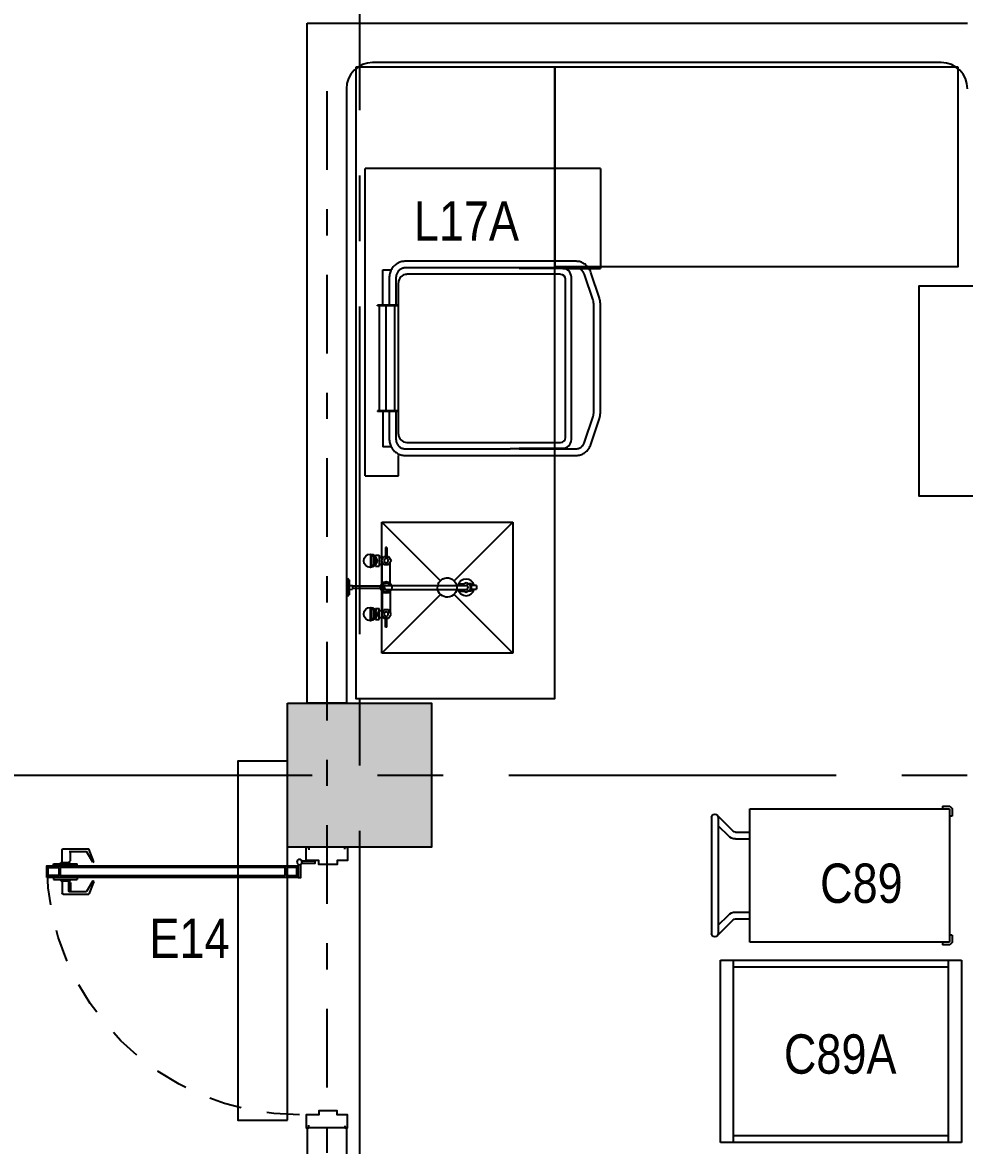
# Model space of a CAD drawing. Extents: x -28 to 149, y -33 to 76.
# Drawn here: x 14.714 to 18.309, y 23.712 to 27.997 of the extents above; entities that cross this region are included whole.
import ezdxf

# ---------------------------------------------------------------- set-up
doc = ezdxf.new("R2010")
doc.units = 0
for name, pattern in [('CENTER', [2, 1.25, -0.25, 0.25, -0.25]), ('DASHDOT', [1, 0.5, -0.25, 0, -0.25]), ('DASHDOT2', [12.7, 6.35, -3.175, 0, -3.175]), ('HIDDEN2', [0.1875, 0.125, -0.0625])]:
    doc.linetypes.add(name, pattern=pattern)
for name, color, linetype in [('arq-columnas', 5, 'Continuous'), ('arq-ejes', 1, 'DASHDOT2'), ('arq-ejes-principales', 1, 'CENTER'), ('arq-equipamiento', 1, 'Continuous'), ('arq-hatch', 252, 'Continuous'), ('arq-mobiliario', 1, 'Continuous'), ('arq-mobiliario sanitario', 1, 'Continuous'), ('arq-paredes-liv', 3, 'Continuous'), ('arq-puertas', 2, 'Continuous'), ('arq-text-equipamiento', 2, 'Continuous'), ('arq-ventanas', 2, 'Continuous')]:
    doc.layers.add(name, color=color, linetype=linetype)
doc.layers.add('mv', color=191, linetype='Continuous', plot=False)
doc.styles.add('dape 2', font='ARIALN.TTF', dxfattribs={"height": 2.5})

# ---------------------------------------------------------------- blocks, each defined once
blk = doc.blocks.new('LAV03')
for p, q in [((0.2839, 0.6291, 0), (0.2172, 0.6291, 0)), ((0.2172, 0.6291, 0), (0.222, 0.6243, 0)), ((0.2791, 0.6243, 0), (0.222, 0.6243, 0)), ((0.2347, 0.6291, 0), (0.2347, 0.6291, 0)), ((0.2395, 0.6243, 0), (0.2429, 0.6214, 0)), ((0.2429, 0.6214, 0), (0.2434, 0.6118, 0)), ((0.2577, 0.6118, 0), (0.2434, 0.6118, 0)), ((0.2457, 0.4926, 0), (0.2457, 0.6118, 0)), ((0.2554, 0.4926, 0), (0.2554, 0.6118, 0)), ((0.2582, 0.6214, 0), (0.2577, 0.6118, 0)), ((0.2582, 0.6214, 0), (0.2617, 0.6243, 0)), ((0.2791, 0.6243, 0), (0.2839, 0.6291, 0)), ((0.2839, 0.6291, 0), (0.2839, 0.6291, 0)), ((0.1232, 0.5432, 0), (0.1747, 0.5432, 0)), ((0.1232, 0.5432, 0), (0.1317, 0.5394, 0)), ((0.1697, 0.5234, 0), (0.1283, 0.5234, 0)), ((0.1283, 0.5234, 0), (0.1283, 0.5101, 0)), ((0.1312, 0.5234, 0), (0.1312, 0.5394, 0)), ((0.1668, 0.5394, 0), (0.1312, 0.5394, 0)), ((0.1668, 0.5299, 0), (0.1312, 0.5299, 0)), ((0.1747, 0.5432, 0), (0.1662, 0.5394, 0)), ((0.1668, 0.5234, 0), (0.1668, 0.5394, 0)), ((0.1697, 0.5234, 0), (0.1697, 0.5101, 0)), ((0.3779, 0.5432, 0), (0.3264, 0.5432, 0)), ((0.3264, 0.5432, 0), (0.3349, 0.5394, 0)), ((0.3315, 0.5234, 0), (0.3729, 0.5234, 0)), ((0.3315, 0.5234, 0), (0.3315, 0.5101, 0)), ((0.3344, 0.5234, 0), (0.3344, 0.5394, 0)), ((0.3344, 0.5394, 0), (0.37, 0.5394, 0)), ((0.3344, 0.5299, 0), (0.37, 0.5299, 0)), ((0.3779, 0.5432, 0), (0.3694, 0.5394, 0)), ((0.37, 0.5234, 0), (0.37, 0.5394, 0)), ((0.3729, 0.5234, 0), (0.3729, 0.5101, 0)), ((0.0982, 0.4862, 0), (0.1417, 0.4862, 0)), ((0.0982, 0.4799, 0), (0.0982, 0.4862, 0)), ((0.0982, 0.4799, 0), (0.1417, 0.4799, 0)), ((0.1283, 0.5101, 0), (0.1697, 0.5101, 0)), ((0.1489, 0.5013, 0), (0.133, 0.4921, 0)), ((0.133, 0.4921, 0), (0.133, 0.4738, 0)), ((0.133, 0.4738, 0), (0.1489, 0.4646, 0)), ((0.1352, 0.5101, 0), (0.1352, 0.4934, 0)), ((0.1648, 0.4921, 0), (0.1489, 0.5013, 0)), ((0.1489, 0.4646, 0), (0.1648, 0.4738, 0)), ((0.2349, 0.4986, 0), (0.1536, 0.4986, 0)), ((0.1623, 0.5101, 0), (0.1623, 0.4986, 0)), ((0.1648, 0.4738, 0), (0.1648, 0.4921, 0)), ((0.2665, 0.4926, 0), (0.2347, 0.4926, 0)), ((0.2347, 0.4926, 0), (0.2347, 0.4735, 0)), ((0.2347, 0.4735, 0), (0.243, 0.4735, 0)), ((0.243, 0.483, 0), (0.243, 0.1782, 0)), ((0.2582, 0.483, 0), (0.2582, 0.1782, 0)), ((0.2582, 0.4735, 0), (0.2665, 0.4735, 0)), ((0.2662, 0.4986, 0), (0.3475, 0.4986, 0)), ((0.2665, 0.4735, 0), (0.2665, 0.4926, 0)), ((0.3729, 0.5101, 0), (0.3315, 0.5101, 0)), ((0.3364, 0.4921, 0), (0.3522, 0.5013, 0)), ((0.3364, 0.4738, 0), (0.3364, 0.4921, 0)), ((0.3522, 0.4646, 0), (0.3364, 0.4738, 0)), ((0.3388, 0.5101, 0), (0.3388, 0.4986, 0)), ((0.3522, 0.5013, 0), (0.3681, 0.4921, 0)), ((0.3681, 0.4738, 0), (0.3522, 0.4646, 0)), ((0.403, 0.4862, 0), (0.3595, 0.4862, 0)), ((0.403, 0.4799, 0), (0.3595, 0.4799, 0)), ((0.3659, 0.5101, 0), (0.3659, 0.4934, 0)), ((0.3681, 0.4921, 0), (0.3681, 0.4738, 0)), ((0.403, 0.4799, 0), (0.403, 0.4862, 0)), ((0.2349, 0.4675, 0), (0.154, 0.4675, 0)), ((0.2662, 0.4675, 0), (0.3472, 0.4675, 0)), ((0.2414, 0.1941, 0), (0.2322, 0.1782, 0)), ((0.2322, 0.1782, 0), (0.2414, 0.1624, 0)), ((0.243, 0.2028, 0), (0.2364, 0.2028, 0)), ((0.2364, 0.2028, 0), (0.2364, 0.1855, 0)), ((0.2414, 0.1941, 0), (0.243, 0.1941, 0)), ((0.2648, 0.2028, 0), (0.2582, 0.2028, 0)), ((0.2582, 0.1941, 0), (0.2597, 0.1941, 0)), ((0.2597, 0.1941, 0), (0.2689, 0.1782, 0)), ((0.2689, 0.1782, 0), (0.2597, 0.1624, 0)), ((0.2647, 0.2028, 0), (0.2647, 0.1855, 0)), ((0.2364, 0.1569, 0), (0.2364, 0.171, 0)), ((0.2364, 0.1569, 0), (0.2648, 0.1569, 0)), ((0.2597, 0.1624, 0), (0.2414, 0.1624, 0)), ((0.2438, 0.1569, 0), (0.2438, 0.1387, 0)), ((0.2574, 0.1387, 0), (0.2438, 0.1387, 0)), ((0.2574, 0.1387, 0), (0.2574, 0.1569, 0)), ((0.2647, 0.1569, 0), (0.2647, 0.171, 0))]:
    blk.add_line(p, q)
at = {"extrusion": (-0.021435, 0.002886, 0.999766)}
for p, q in [((0.224, 0.276, -0.0006), (0, 0.5, -0.0061)), ((0, 0.5, -0.0061), (0.25, 0.5, -0.0007)), ((0, 0, -0.0046), (0, 0.5, -0.0061)), ((0.25, 0.5, -0.0007), (0.4999, 0.5, 0.0046)), ((0.4999, 0.5, 0.0046), (0.276, 0.276, 0.0005)), ((0.4999, 0.5, 0.0046), (0.4999, 0, 0.0061)), ((0.2239, 0.224, -0.0005), (0, 0, -0.0046)), ((0.4999, 0, 0.0061), (0.276, 0.224, 0.0006)), ((0.4999, 0, 0.0061), (0, 0, -0.0046))]:
    blk.add_line(p, q, dxfattribs=at)
for centre, radius in [((0.149, 0.5432, 0), 0.0254), ((0.3522, 0.5432, 0), 0.0254), ((0.2506, 0.483, 0), 0.0221)]:
    blk.add_circle(centre, radius)
blk.add_circle((-0.2811, 0.2143, -0.0046), 0.0368, dxfattribs=at)
for centre, radius, start, end in [((0.149, 0.483, 0), 0.00794, 203.5782, 156.4218), ((0.2506, 0.483, 0), 0.00762, 0, 180), ((0.3522, 0.483, 0), 0.00794, 23.5782, 336.4218), ((0.2506, 0.1782, 0), 0.0317, 103.8865, 257.5886), ((0.2506, 0.1782, 0), 0.00762, 180, 0), ((0.2506, 0.1782, 0), 0.0317, 282.4114, 76.1135)]:
    blk.add_arc(centre, radius, start, end)
blk = doc.blocks.new('E14')
blk.add_lwpolyline([(0, 0), (1.37, 0), (1.37, 0.19), (0, 0.19)], close=True)
blk = doc.blocks.new('C89A')
for p, q in [((0, 0.92075), (0.695325, 0.92075)), ((0, 0), (0, 0.92075)), ((0.695325, 0.92075), (0.695325, 0)), ((0, 0.86995), (0.695325, 0.86995)), ((0.0254, 0.0508), (0.0254, 0.86995)), ((0.669925, 0.86995), (0.669925, 0.0508)), ((0.695325, 0.0508), (0, 0.0508)), ((0.695325, 0), (0, 0))]:
    blk.add_line(p, q)
blk = doc.blocks.new('L17A')
for p, q in [((0.7704, 1.1725), (0.7704, 1.0943)), ((0.8974, 1.1725), (0.7704, 1.1725)), ((0.8974, 1.1725), (0.8974, 0)), ((0.7463, 1.0943), (0.0921, 1.0943)), ((0.0363, 1.0522), (0.0035, 0.9538)), ((0.0604, 1.0441), (0.0276, 0.9458)), ((0.3096, 1.0689), (0.0921, 1.0689)), ((0.1107, 1.0337), (0.1107, 0.4143)), ((0.3096, 1.067), (0.144, 1.067)), ((0.3574, 1.0447), (0.152, 1.0447)), ((0.3096, 1.0689), (0.3445, 1.0689)), ((0.7463, 1.0689), (0.3445, 1.0689)), ((0.7386, 1.0447), (0.3574, 1.0447)), ((0.7801, 0.9272), (0.7801, 1.0308)), ((0.7978, 1.0621), (0.8306, 1.0621)), ((0.8055, 0.9272), (0.8055, 1.0308)), ((0.8306, 0.9272), (0.8306, 1.0621)), ((0.133, 1.0256), (0.133, 0.4224)), ((0.7704, 1.0129), (0.7704, 0.4356)), ((0.0276, 0.9458), (0.0271, 0.9444)), ((0, 0.9324), (0, 0.5156)), ((0.0254, 0.9324), (0.0254, 0.5156)), ((0.7738, 0.9272), (0.85, 0.9272)), ((0.7738, 0.9238), (0.7738, 0.9272)), ((0.7738, 0.9238), (0.85, 0.9238)), ((0.7846, 0.9238), (0.7846, 0.5686)), ((0.8182, 0.5745), (0.8182, 0.9238)), ((0.8436, 0.5242), (0.8436, 0.9238)), ((0.85, 0.9238), (0.85, 0.9272)), ((0.7704, 0.5962), (0.7704, 0.5724)), ((0.7846, 0.5802), (0.7846, 0.5242)), ((0.8182, 0.5242), (0.8182, 0.5816)), ((0.7738, 0.5242), (0.85, 0.5242)), ((0.7738, 0.5208), (0.7738, 0.5242)), ((0.7738, 0.5208), (0.85, 0.5208)), ((0.7801, 0.4172), (0.7801, 0.5208)), ((0.8055, 0.4172), (0.8055, 0.5208)), ((0.8306, 0.5208), (0.8306, 0.3859)), ((0.85, 0.5242), (0.85, 0.5208)), ((0.0035, 0.4942), (0.0363, 0.3958)), ((0.0276, 0.5022), (0.0604, 0.4039)), ((0.152, 0.4033), (0.3548, 0.4033)), ((0.3548, 0.4033), (0.7362, 0.4033)), ((0.7362, 0.4033), (0.7386, 0.4033)), ((0.8306, 0.3859), (0.7978, 0.3859)), ((0, 0), (0, 0.381)), ((0.1436, 0.381), (0, 0.381)), ((0.0921, 0.3791), (0.7463, 0.3791)), ((0.0921, 0.3537), (0.7463, 0.3537)), ((0.144, 0.381), (0.3096, 0.381)), ((0, 0), (0.8974, 0))]:
    blk.add_line(p, q)
for points in [[(0.0921, 1.0943), (0.0881, 1.0941), (0.0841, 1.0937), (0.0801, 1.093), (0.0762, 1.092), (0.0724, 1.0907), (0.0686, 1.0891), (0.065, 1.0873), (0.0615, 1.0852), (0.0581, 1.0828), (0.0549, 1.0802), (0.0518, 1.0774), (0.0489, 1.0743), (0.0462, 1.071), (0.0438, 1.0676), (0.0415, 1.0639), (0.0395, 1.0601), (0.0378, 1.0562), (0.0363, 1.0522)], [(0.8055, 1.0308), (0.8054, 1.035), (0.805, 1.0391), (0.8044, 1.0432), (0.8035, 1.0473), (0.8023, 1.0513), (0.801, 1.0552), (0.7993, 1.059), (0.7975, 1.0627), (0.7954, 1.0662), (0.7932, 1.0696), (0.7907, 1.0728), (0.788, 1.0758), (0.7852, 1.0787), (0.7822, 1.0813), (0.779, 1.0837), (0.7757, 1.0859), (0.7723, 1.0878), (0.7688, 1.0895), (0.7652, 1.091), (0.7615, 1.0921), (0.7577, 1.0931), (0.7539, 1.0937), (0.7501, 1.0941), (0.7463, 1.0943)], [(0.0921, 1.0689), (0.0893, 1.0687), (0.0865, 1.0684), (0.0838, 1.0677), (0.0812, 1.0668), (0.0786, 1.0657), (0.0761, 1.0643), (0.0737, 1.0628), (0.0715, 1.061), (0.0694, 1.0591), (0.0675, 1.0569), (0.0657, 1.0546), (0.0641, 1.0522), (0.0627, 1.0496), (0.0614, 1.0469), (0.0604, 1.0441)], [(0.7801, 1.0308), (0.78, 1.0336), (0.7798, 1.0364), (0.7793, 1.0391), (0.7787, 1.0419), (0.7778, 1.0445), (0.7768, 1.0471), (0.7757, 1.0496), (0.7744, 1.052), (0.7729, 1.0543), (0.7713, 1.0564), (0.7695, 1.0585), (0.7676, 1.0603), (0.7656, 1.0621), (0.7634, 1.0636), (0.7612, 1.065), (0.7588, 1.0661), (0.7564, 1.0671), (0.7539, 1.0679), (0.7514, 1.0684), (0.7488, 1.0688), (0.7463, 1.0689)], [(0.0035, 0.9538), (0.0027, 0.9515), (0.0021, 0.9492), (0.0015, 0.9469), (0.0011, 0.9445), (0.0007, 0.9421), (0.0004, 0.9397), (0.0002, 0.9373), (0, 0.9349), (0, 0.9324)], [(0.0271, 0.9444), (0.0267, 0.9429), (0.0264, 0.9414), (0.0261, 0.94), (0.0258, 0.9385), (0.0256, 0.937), (0.0255, 0.9355), (0.0254, 0.9339), (0.0254, 0.9324)], [(0, 0.5156), (0, 0.5131), (0.0002, 0.5107), (0.0004, 0.5083), (0.0007, 0.5059), (0.0011, 0.5035), (0.0015, 0.5011), (0.0021, 0.4988), (0.0027, 0.4965), (0.0035, 0.4942)], [(0.0254, 0.5156), (0.0254, 0.5141), (0.0255, 0.5125), (0.0256, 0.511), (0.0258, 0.5095), (0.0261, 0.508), (0.0264, 0.5066), (0.0267, 0.5051), (0.0271, 0.5036)], [(0.0363, 0.3958), (0.0378, 0.3918), (0.0395, 0.3878), (0.0415, 0.3841), (0.0438, 0.3804), (0.0462, 0.377), (0.0489, 0.3737), (0.0518, 0.3707), (0.0548, 0.3678), (0.0581, 0.3652), (0.0615, 0.3629), (0.065, 0.3608), (0.0686, 0.3589), (0.0724, 0.3573), (0.0762, 0.3561), (0.0801, 0.355), (0.0841, 0.3543), (0.0881, 0.3539), (0.0921, 0.3537)], [(0.0604, 0.4039), (0.0614, 0.4011), (0.0627, 0.3984), (0.0641, 0.3958), (0.0657, 0.3934), (0.0675, 0.3911), (0.0694, 0.3889), (0.0715, 0.387), (0.0737, 0.3852), (0.0761, 0.3837), (0.0786, 0.3823), (0.0812, 0.3812), (0.0838, 0.3803), (0.0865, 0.3797), (0.0893, 0.3793), (0.0921, 0.3791)], [(0.7463, 0.3791), (0.7488, 0.3792), (0.7514, 0.3796), (0.754, 0.3801), (0.7564, 0.3809), (0.7589, 0.3819), (0.7612, 0.3831), (0.7634, 0.3844), (0.7656, 0.386), (0.7676, 0.3877), (0.7695, 0.3895), (0.7713, 0.3916), (0.7729, 0.3937), (0.7744, 0.396), (0.7757, 0.3984), (0.7768, 0.4009), (0.7778, 0.4035), (0.7787, 0.4061), (0.7793, 0.4089), (0.7798, 0.4116), (0.78, 0.4144), (0.7801, 0.4172)], [(0.7463, 0.3537), (0.7501, 0.3539), (0.7539, 0.3543), (0.7577, 0.3549), (0.7615, 0.3559), (0.7652, 0.357), (0.7688, 0.3585), (0.7723, 0.3602), (0.7757, 0.3621), (0.779, 0.3643), (0.7822, 0.3667), (0.7852, 0.3693), (0.788, 0.3722), (0.7907, 0.3752), (0.7932, 0.3784), (0.7954, 0.3818), (0.7975, 0.3853), (0.7994, 0.389), (0.801, 0.3928), (0.8023, 0.3967), (0.8035, 0.4007), (0.8044, 0.4048), (0.805, 0.4089), (0.8054, 0.4131), (0.8055, 0.4172)]]:
    blk.add_lwpolyline(points)
for centre, radius, start, end in [((0.1436, 1.0341), 0.0329, 90, 180), ((0.152, 1.0256), 0.019, 90, 180), ((0.7386, 1.0129), 0.0317, 0, 90), ((0.7386, 0.4351), 0.0317, 270, 0), ((0.1436, 0.4139), 0.0329, 180, 270), ((0.152, 0.4224), 0.019, 180, 270)]:
    blk.add_arc(centre, radius, start, end)
blk = doc.blocks.new('C89')
for p, q in [((0.0333, 0.908), (0.4747, 0.908)), ((0.0244, 0.8864), (0.0852, 0.8255)), ((0.0333, 0.8826), (0.4747, 0.8826)), ((0.064, 0.8826), (0.1031, 0.8435)), ((0.444, 0.8826), (0.4049, 0.8435)), ((0.4836, 0.8864), (0.4228, 0.8255)), ((0.0889, 0.8166), (0.0889, 0.762)), ((0.1143, 0.8166), (0.1143, 0.762)), ((0.3937, 0.8166), (0.3937, 0.762)), ((0.4191, 0.8166), (0.4191, 0.762)), ((0, 0.762), (0, 0)), ((0.508, 0.762), (0, 0.762)), ((0.508, 0), (0.508, 0.762)), ((-0.0111, 0.027), (-0.0111, -0.0016)), ((-0.0111, 0.027), (0, 0.027)), ((0, 0), (0.508, 0)), ((0.027, -0.0111), (0.027, 0)), ((0.508, 0.027), (0.5191, 0.027)), ((0.5191, -0.0016), (0.5191, 0.027)), ((-0.0111, -0.0016), (-0.0016, -0.0111)), ((-0.0016, -0.0111), (0.027, -0.0111)), ((0.481, -0.0111), (0.481, 0)), ((0.481, -0.0111), (0.5096, -0.0111)), ((0.5096, -0.0111), (0.5191, -0.0016))]:
    blk.add_line(p, q)
for centre, radius, start, end in [((0.0333, 0.8953), 0.0127, 90, 270), ((0.4747, 0.8953), 0.0127, 270, 90), ((0.0762, 0.8166), 0.0127, 0, 45), ((0.0762, 0.8166), 0.0381, 0, 45), ((0.4318, 0.8166), 0.0381, 135, 180), ((0.4318, 0.8166), 0.0127, 135, 180)]:
    blk.add_arc(centre, radius, start, end)
blk = doc.blocks.new('*U138')
for p, q in [((0.0625, 1.043), (0.0625, 0.953)), ((0.07, 1.043), (0.0625, 1.043)), ((0.115, 1.043), (0.1225, 1.043)), ((0.1225, 1.043), (0.1225, 0.953)), ((0.006, 1.0055), (0.006, 0.9085)), ((0.0575, 1.0105), (0.011, 1.0105)), ((0.0506, 0.978), (0.0575, 0.9855)), ((0.0575, 1.0155), (0.0575, 0.9805)), ((0.0625, 1.0155), (0.0575, 1.0155)), ((0.1225, 1.0155), (0.1275, 1.0155)), ((0.1275, 1.0155), (0.1275, 0.9805)), ((0.1275, 1.0105), (0.174, 1.0105)), ((0.1275, 0.9855), (0.167, 0.9855)), ((0.1344, 0.978), (0.1275, 0.9855)), ((0.179, 1.0055), (0.179, 0.9085)), ((0.016, 0.9835), (0.016, 0.9169)), ((0.0506, 0.978), (0.016, 0.978)), ((0.0625, 0.9805), (0.0575, 0.9805)), ((0.07, 0.953), (0.0625, 0.953)), ((0.115, 0.953), (0.1225, 0.953)), ((0.1225, 0.9805), (0.1275, 0.9805)), ((0.1344, 0.978), (0.169, 0.978)), ((0.169, 0.9835), (0.169, 0.9169)), ((0.0552, 0.889), (0.006, 0.9085)), ((0.057, 0.8924), (0.016, 0.9169)), ((0.128, 0.8924), (0.169, 0.9169)), ((0.1298, 0.889), (0.179, 0.9085)), ((0.057, 0.8924), (0.0552, 0.889)), ((0.128, 0.8924), (0.1298, 0.889))]:
    blk.add_line(p, q)
for points in [[(0.115, 1.068), (0.07, 1.068), (0.07, 0.109), (0.115, 0.109)], [(0.0775, 1.023), (0.1075, 1.023), (0.1075, 1.063), (0.0775, 1.063)], [(0.1075, 0.159), (0.0775, 0.159), (0.0775, 1.018), (0.1075, 1.018)], [(0.0775, 0.154), (0.1075, 0.154), (0.1075, 0.114), (0.0775, 0.114)]]:
    blk.add_lwpolyline(points, close=True)
for points in [[(0.0513, 0.0953), (0.0513, 0.0453), (0.0613, 0.0453), (0.0613, 0.0953)], [(0.065, 0.109), (0.115, 0.109), (0.115, 0.099), (0.065, 0.099)], [(0.0073, -0.069), (0, -0.069), (0, -0.079), (0.05, -0.079), (0.05, -0.039), (0.065, -0.039), (0.065, 0.031), (0.05, 0.031), (0.05, 0.079), (0, 0.079), (0, 0.069), (0.01, 0.069)], [(1.0627, -0.069), (1.07, -0.069), (1.07, -0.079), (1.02, -0.079), (1.02, -0.039), (1.005, -0.039), (1.005, 0.031), (1.02, 0.031), (1.02, 0.079), (1.07, 0.079), (1.07, 0.069), (1.06, 0.069)]]:
    blk.add_lwpolyline(points)
blk.add_circle((0.0563, 0.104), 0.01)
at = {"color": 251, "linetype": 'HIDDEN2'}
blk.add_arc((0.0563, 0.104), 0.964, 0, 90, dxfattribs=at)
for centre, radius, start, end in [((0.011, 1.0055), 0.005, 90, 180), ((0.167, 0.9835), 0.002, 360, 90), ((0.174, 1.0055), 0.005, 360, 90)]:
    blk.add_arc(centre, radius, start, end)
at = {"layer": 'mv'}
for p in [(0, 0), (1.07, 0)]:
    blk.add_point(p, dxfattribs=at)

msp = doc.modelspace()

# ---------------------------------------------------------------- hatches: boundary and pattern name
at = {"layer": 'arq-hatch'}
h = msp.add_hatch(dxfattribs=at)
h.set_pattern_fill('LINE', color=8, scale=0.02, angle=45, style=0)
h.set_pattern_definition([(45, (56.22398, 4.97406), (-0.04490128, 0.04490128), [])])
h.paths.add_polyline_path([(56.306, 6.62), (56.176, 6.67), (56.176, 4.4481), (56.306, 4.4966)])
h.paths.add_polyline_path([(56.3053, 4.0878), (56.176, 4.1375), (56.176, 3.9938), (56.0849, 3.9938), (56.1349, 3.8639), (56.3049, 3.8639)])
h.paths.add_polyline_path([(55.7735, 3.9938), (53.9322, 3.9938), (53.9322, 3.8638), (54.1448, 3.8638), (55.1734, 3.8638), (55.7249, 3.8638)])
h.paths.add_polyline_path([(53.9322, 3.9938), (53.8322, 3.9938), (53.8322, 3.8638), (53.9322, 3.8638)])
h.paths.add_polyline_path([(53.8322, 3.9938), (53.5432, 3.9938), (53.5932, 3.8638), (53.8322, 3.8638)])
h.paths.add_polyline_path([(-0.1776, 4.5303), (-0.3076, 4.4803), (-0.3076, 4.2812), (-0.1776, 4.2812)])
h.paths.add_polyline_path([(-0.1776, 4.2812), (-0.3076, 4.2812), (-0.3076, 4.1562), (-0.1776, 4.1562)])
h.paths.add_polyline_path([(0, 4.0803), (-0.1776, 4.0803), (-0.1776, 4.1562), (-0.3076, 4.1562), (-0.3076, 3.9503), (0, 3.9503)])
h.paths.add_polyline_path([(0.2724, 4.0803), (0, 4.0803), (0, 3.9503), (0.2224, 3.9503)])
h.paths.add_polyline_path([(10.3138, 5.6199), (8.2571, 5.6238), (8.2772, 5.57), (8.7716, 5.57), (9.8002, 5.57), (10.2946, 5.57)])
h.paths.add_polyline_path([(10.3446, 5.7), (8.2287, 5.7), (8.2571, 5.6238), (10.3138, 5.6199)])
h.paths.add_polyline_path([(12.7719, 5.7), (10.656, 5.7), (10.6862, 5.6192), (12.7393, 5.6153)])
h.paths.add_polyline_path([(12.7393, 5.6153), (10.6862, 5.6192), (10.7046, 5.57), (11.199, 5.57), (12.2275, 5.57), (12.2275, 5.5701), (12.7219, 5.5701)])
h.paths.add_polyline_path([(13.1, 5.7), (13.0833, 5.7), (13.1, 5.6552)])
h.paths.add_polyline_path([(56.306, 8.6376), (56.1754, 8.6878), (56.1754, 8.1159), (56.1754, 8.0999), (56.1754, 8.05), (56.306, 8.05)])
h.paths.add_polyline_path([(56.306, 8.05), (56.1754, 8.05), (56.1754, 7.2312), (56, 7.2312), (56.175, 7.2256), (56, 7.22), (56.175, 7.22), (56.175, 6.981), (56.306, 7.03)])
h.paths.add_polyline_path([(49.6461, 35.08), (48.5573, 35.08), (48.5087, 34.95), (49.6461, 34.95)])
h.paths.add_polyline_path([(50.5797, 35.08), (49.6461, 35.08), (49.6461, 34.95), (50.6297, 34.95)])
h.paths.add_polyline_path([(51.0789, 35.08), (50.9883, 35.08), (50.9397, 34.95), (51.0789, 34.95)])
h.paths.add_polyline_path([(51.2289, 35.08), (51.0789, 35.08), (51.0789, 34.95), (51.2289, 34.95)])
h.paths.add_polyline_path([(53.0056, 35.08), (51.2289, 35.08), (51.2289, 34.95), (53.0556, 34.95)])
h.paths.add_polyline_path([(20.5106, 35.08), (20, 35.08), (20, 34.9502), (20.5106, 34.9502)])
h.paths.add_polyline_path([(20, 35.08), (19.482, 35.08), (19.482, 34.9502), (20, 34.9502)])
h.paths.add_polyline_path([(42.086, 35.08), (41.0575, 35.08), (41.0575, 34.95), (42.086, 34.95)])
h.paths.add_polyline_path([(41.0575, 35.08), (40.563, 35.08), (40.513, 34.95), (41.0575, 34.95)])
h.paths.add_polyline_path([(42.5804, 35.08), (42.086, 35.08), (42.086, 34.95), (42.629, 34.95)])
edge = h.paths.add_edge_path()
edge.add_line((34.5796, 35.08), (34.4, 35.08))
edge.add_arc((34.4, 34.98), 0.1, 90, 180)
edge.add_line((34.3, 34.98), (34.3, 34.95))
edge.add_line((34.3, 34.95), (34.6282, 34.95))
edge.add_line((34.6282, 34.95), (34.5796, 35.08))
h.paths.add_polyline_path([(37.0056, 35.08), (34.9882, 35.08), (34.9382, 34.95), (37.0541, 34.95)])
h.paths.add_polyline_path([(39.4373, 35.08), (37.4141, 35.08), (37.3641, 34.95), (39.4858, 34.95)])
h.paths.add_polyline_path([(18.573, 35.0802), (17.3999, 35.0802), (17.3999, 34.9502), (18.6216, 34.9502)])
h.paths.add_polyline_path([(19.482, 35.08), (18.9876, 35.08), (18.9391, 34.9502), (19.482, 34.9502)])
h.paths.add_polyline_path([(20.9731, 35.08), (20.5106, 35.08), (20.5106, 34.9502), (20.9731, 34.9502)])
h.paths.add_polyline_path([(8.5108, 34.95), (8.5594, 35.08), (10.5792, 35.08), (10.6292, 34.95)])
edge = h.paths.add_edge_path()
edge.add_line((10.9417, 34.95), (10.9903, 35.08))
edge.add_line((10.9903, 35.08), (13.0077, 35.08))
edge.add_line((13.0077, 35.08), (13.0327, 35.015))
edge.add_line((13.0327, 35.015), (13.0577, 34.95))
edge.add_line((13.0577, 34.95), (10.9417, 34.95))

# ---------------------------------------------------------------- linework, layer by layer
at = {"layer": 'arq-columnas'}
msp.add_lwpolyline([(15.725, 25.4), (16.275, 25.4), (16.275, 24.85), (15.725, 24.85)], close=True, dxfattribs=at)
msp.add_lwpolyline([(15.725, 25.4), (16.275, 25.4), (16.275, 24.85), (15.725, 24.85)], close=True, dxfattribs=at)
at = {"layer": 'arq-ejes', "linetype": 'DASHDOT', "ltscale": 0.6}
msp.add_line((15.875, 27.7342), (15.875, 20.2372), dxfattribs=at)
at = {"layer": 'arq-ejes-principales'}
for p, q in [((16, 36.9128), (16, -3.6157)), ((-5.4309, 25.125), (59.9297, 25.125))]:
    msp.add_line(p, q, dxfattribs=at)
at = {"layer": 'arq-equipamiento'}
msp.add_lwpolyline([(18.635, 26.9907), (18.135, 26.9907), (18.135, 26.1907), (18.635, 26.1907)], close=True, dxfattribs=at)
at = {"layer": 'arq-hatch'}
msp.add_solid([(15.725, 25.4), (16.275, 25.4), (15.725, 24.85), (16.275, 24.85)], dxfattribs=at)
msp.add_solid([(15.725, 25.4), (16.275, 25.4), (15.725, 24.85), (16.275, 24.85)], dxfattribs=at)
at = {"layer": 'arq-mobiliario'}
msp.add_lwpolyline([(18.2842, 27.8264), (16.7454, 27.8264), (16.7454, 27.0664), (18.2842, 27.0664)], close=True, dxfattribs=at)
at = {"layer": 'arq-mobiliario sanitario', "color": 8}
msp.add_lwpolyline([(15.9854, 27.8264), (15.9854, 25.4183), (16.7454, 25.4183), (16.7454, 27.8264)], close=True, dxfattribs=at)
at = {"layer": 'arq-paredes-liv'}
for p, q in [((15.8, 25.4), (15.8, 27.9938)), ((15.8, 27.9938), (18.32, 27.9938)), ((18.22, 27.8438), (16.05, 27.8438)), ((15.95, 27.7438), (15.95, 25.4)), ((15.95, 25.4), (15.8, 25.4)), ((15.8, 23.78), (15.8, 20.2372)), ((15.95, 23.78), (15.95, 22.4822))]:
    msp.add_line(p, q, dxfattribs=at)
msp.add_lwpolyline([(15.95, 23.78), (15.8, 23.78)], dxfattribs=at)
for centre, start, end in [((16.05, 27.7438), 90, 179.9998), ((18.22, 27.7438), 0, 90)]:
    msp.add_arc(centre, 0.1, start, end, dxfattribs=at)
at = {"layer": 'arq-ventanas', "color": 1}
for q in [(15.8, 25.4), (15.95, 25.4)]:
    msp.add_line((15.95, 25.4), q, dxfattribs=at)

# ---------------------------------------------------------------- block references
at = {"layer": 'arq-equipamiento'}
for name, p, rotation in [('L17A', (16.9189, 27.4394), 180), ('E14', (15.7254, 23.8087), 90), ('C89A', (18.2976, 23.7237), 90)]:
    msp.add_blockref(name, p, dxfattribs=dict(at, rotation=rotation))
at = {"layer": 'arq-equipamiento', "xscale": -1, "rotation": 90}
msp.add_blockref('C89', (18.2511, 24.9965), dxfattribs=at)
at = {"layer": 'arq-mobiliario sanitario', "rotation": 90}
msp.add_blockref('LAV03', (16.5846, 25.5911, 0), dxfattribs=at)
at = {"layer": 'arq-puertas', "color": 253, "xscale": -1, "rotation": 90}
msp.add_blockref('*U138', (15.875, 24.85), dxfattribs=at)

# ---------------------------------------------------------------- texts
at = {"layer": 'arq-text-equipamiento', "char_height": 0.15, "attachment_point": 1, "style": 'dape 2'}
for s, insert, width in [('{\\C256;L17A}', (16.2071, 27.3146), 1.30113), ('{\\C256;E14}', (15.198, 24.5783), 1.30113), ('C89A', (17.6194, 24.1365), 0.461866)]:
    msp.add_mtext(s, dxfattribs=dict(at, insert=insert, width=width))
at = {"layer": 'arq-text-equipamiento', "color": 2, "insert": (17.7575, 24.7881), "char_height": 0.15, "width": 0.414052, "attachment_point": 1, "style": 'dape 2'}
msp.add_mtext('{\\C256;C89}', dxfattribs=at)

doc.saveas('drawing.dxf')
